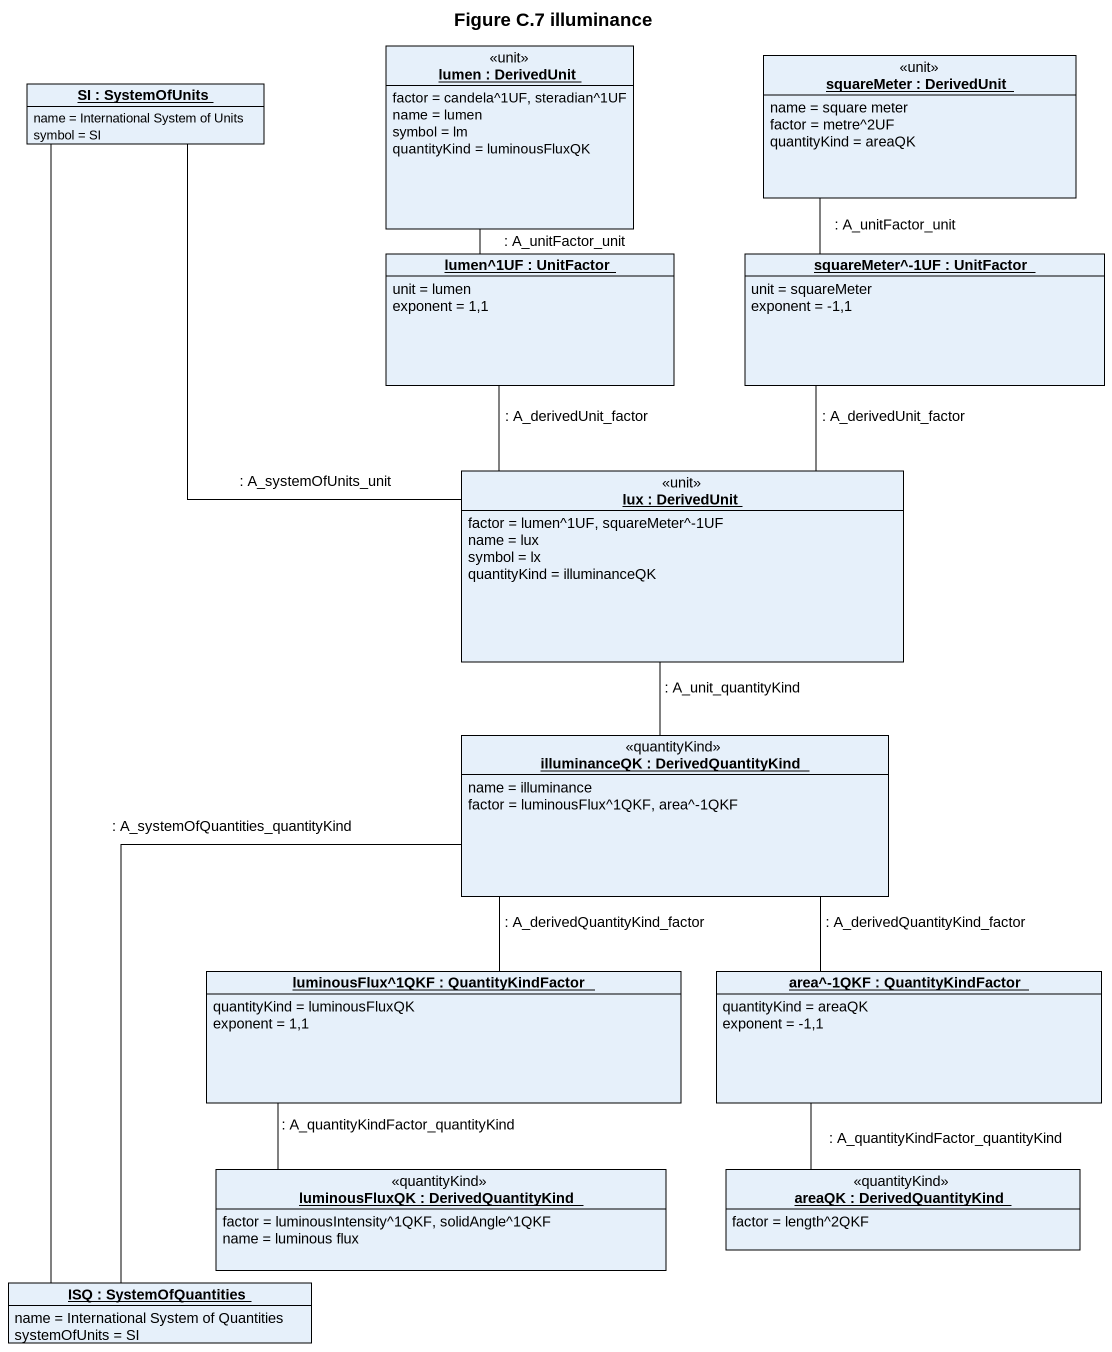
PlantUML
@startuml
title Figure C.7 illuminance
hide circle
hide empty members
object "SI : SystemOfUnits" as SI {
  name = International System of Units
  symbol = SI
}
object "lumen : DerivedUnit" as lumen <<unit>> {
  factor = candela^1UF, steradian^1UF
  name = lumen
  symbol = lm
  quantityKind = luminousFluxQK
}
object "squareMeter : DerivedUnit" as squareMeter <<unit>> {
  name = square meter
  factor = metre^2UF
  quantityKind = areaQK
}
object "lumen^1UF : UnitFactor" as lumen_1UF {
  unit = lumen
  exponent = 1,1
}
object "squareMeter^-1UF : UnitFactor" as squareMeter_1UF {
  unit = squareMeter
  exponent = -1,1
}
object "lux : DerivedUnit" as lux <<unit>> {
  factor = lumen^1UF, squareMeter^-1UF
  name = lux
  symbol = lx
  quantityKind = illuminanceQK
}
object "illuminanceQK : DerivedQuantityKind" as illuminanceQK <<quantityKind>> {
  name = illuminance
  factor = luminousFlux^1QKF, area^-1QKF
}
object "luminousFlux^1QKF : QuantityKindFactor" as luminousFlux_1QKF {
  quantityKind = luminousFluxQK
  exponent = 1,1
}
object "area^-1QKF : QuantityKindFactor" as area_1QKF {
  quantityKind = areaQK
  exponent = -1,1
}
object "luminousFluxQK : DerivedQuantityKind" as luminousFluxQK <<quantityKind>> {
  factor = luminousIntensity^1QKF, solidAngle^1QKF
  name = luminous flux
}
object "areaQK : DerivedQuantityKind" as areaQK <<quantityKind>> {
  factor = length^2QKF
}
object "ISQ : SystemOfQuantities" as ISQ {
  name = International System of Quantities
  systemOfUnits = SI
}
SI -- lux : : A_systemOfUnits_unit
lumen_1UF -up- lumen : : A_unitFactor_unit
squareMeter_1UF -up- squareMeter : : A_unitFactor_unit
lux -up- lumen_1UF : : A_derivedUnit_factor
lux -up- squareMeter_1UF : : A_derivedUnit_factor
lux -- illuminanceQK : : A_unit_quantityKind
illuminanceQK -- luminousFlux_1QKF : : A_derivedQuantityKind_factor
illuminanceQK -- area_1QKF : : A_derivedQuantityKind_factor
luminousFlux_1QKF -- luminousFluxQK : : A_quantityKindFactor_quantityKind
area_1QKF -- areaQK : : A_quantityKindFactor_quantityKind
ISQ -up- SI
ISQ -up- illuminanceQK : : A_systemOfQuantities_quantityKind
@enduml
